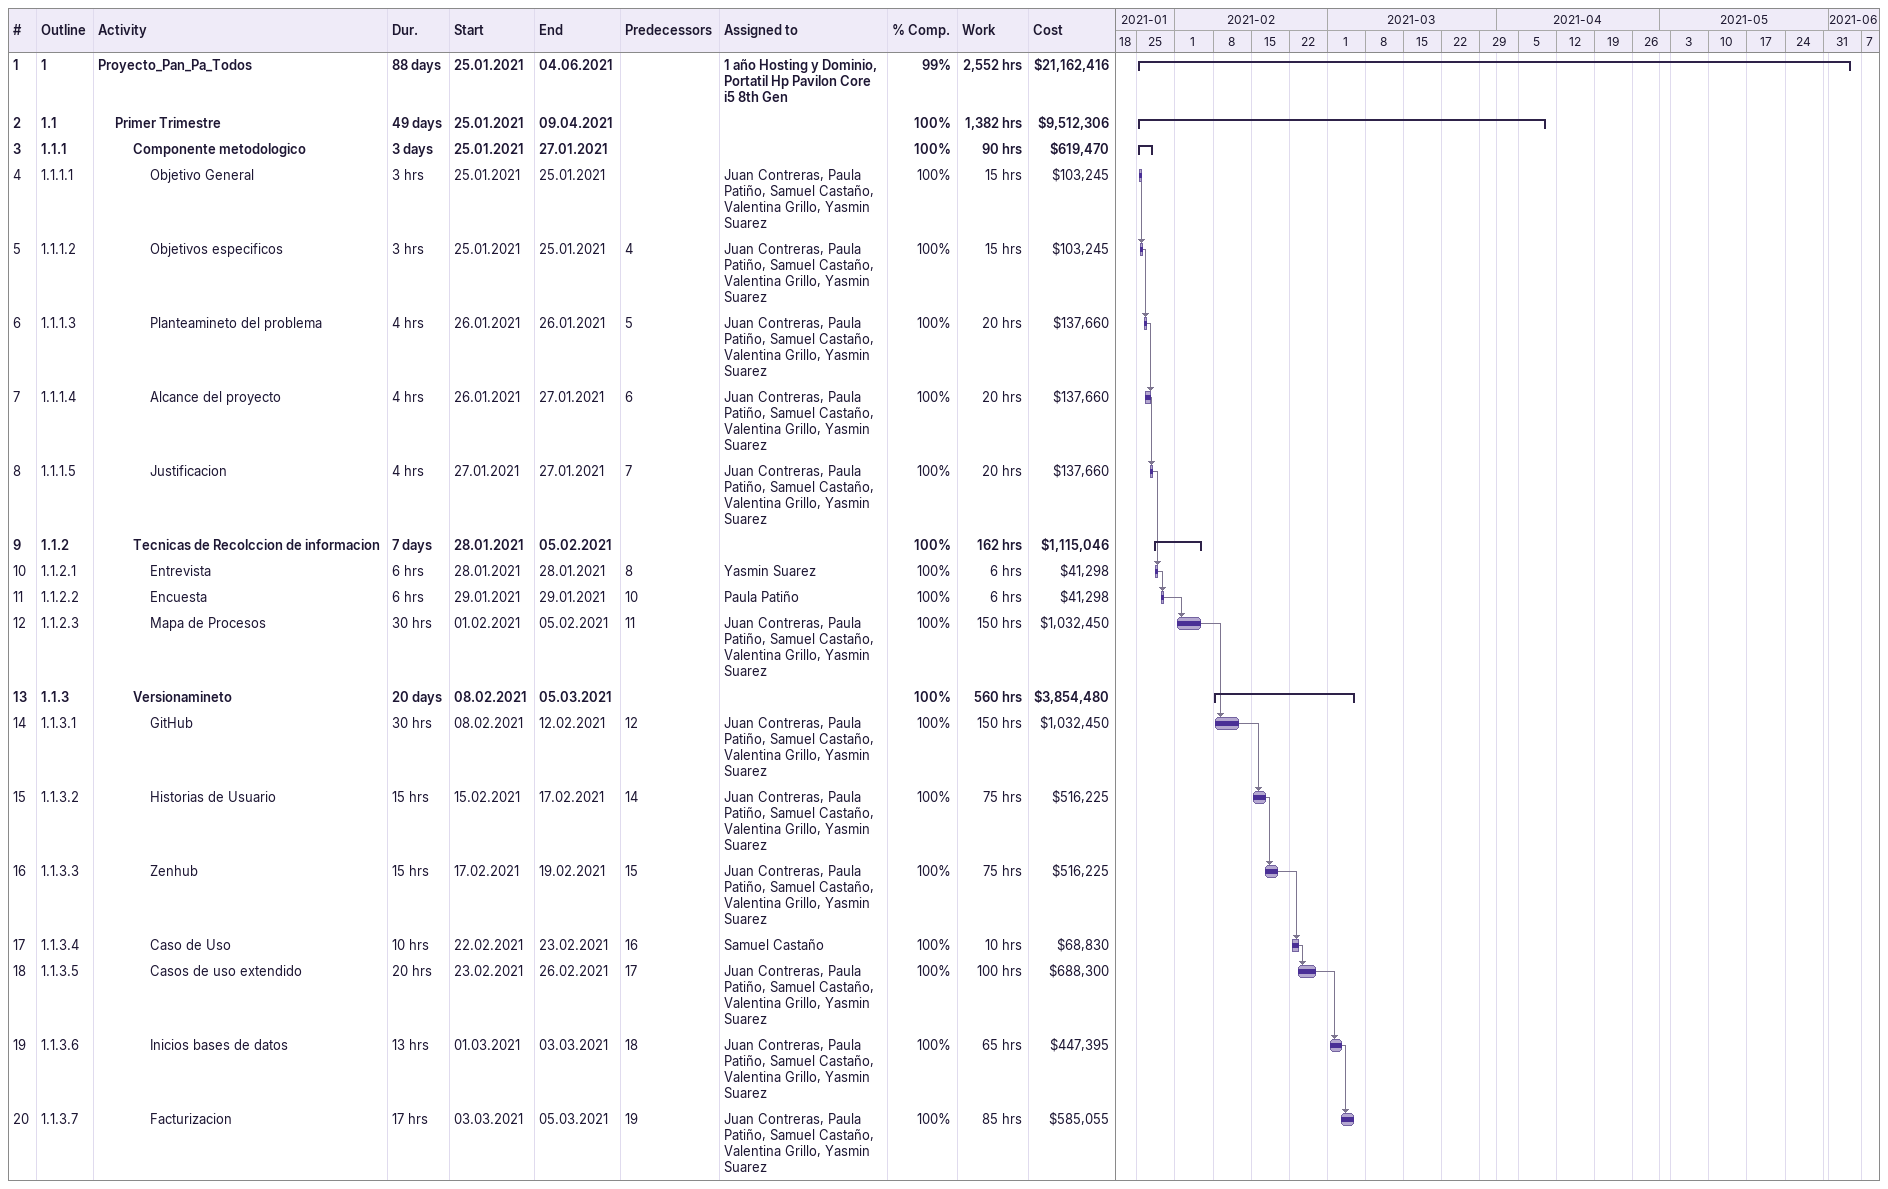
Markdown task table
| ID | WBS | Task | Duration | Start | Finish | Predecessors | Resources | % complete | Work (h) | Cost ($) |
|---|---|---|---|---|---|---|---|---|---|---|
| 1 | 1 | **Proyecto_Pan_Pa_Todos** | 88d | 2021-01-25 | 2021-06-04 |  | 1 año Hosting y Dominio, Portatil Hp Pavilon Core i5 8th Gen | 99 | 2552 | 21162416 |
| 2 | 1.1 | **Primer Trimestre** | 49d | 2021-01-25 | 2021-04-09 |  |  | 100 | 1382 | 9512306 |
| 3 | 1.1.1 | **Componente metodologico** | 3d | 2021-01-25 | 2021-01-27 |  |  | 100 | 90 | 619470 |
| 4 | 1.1.1.1 | Objetivo General | 3h | 2021-01-25 | 2021-01-25 |  | Juan Contreras, Paula Patiño, Samuel Castaño, Valentina Grillo, Yasmin Suarez | 100 | 15 | 103245 |
| 5 | 1.1.1.2 | Objetivos especificos | 3h | 2021-01-25 | 2021-01-25 | 4 | Juan Contreras, Paula Patiño, Samuel Castaño, Valentina Grillo, Yasmin Suarez | 100 | 15 | 103245 |
| 6 | 1.1.1.3 | Planteamineto del problema | 4h | 2021-01-26 | 2021-01-26 | 5 | Juan Contreras, Paula Patiño, Samuel Castaño, Valentina Grillo, Yasmin Suarez | 100 | 20 | 137660 |
| 7 | 1.1.1.4 | Alcance del proyecto | 4h | 2021-01-26 | 2021-01-27 | 6 | Juan Contreras, Paula Patiño, Samuel Castaño, Valentina Grillo, Yasmin Suarez | 100 | 20 | 137660 |
| 8 | 1.1.1.5 | Justificacion | 4h | 2021-01-27 | 2021-01-27 | 7 | Juan Contreras, Paula Patiño, Samuel Castaño, Valentina Grillo, Yasmin Suarez | 100 | 20 | 137660 |
| 9 | 1.1.2 | **Tecnicas de Recolccion de informacion** | 7d | 2021-01-28 | 2021-02-05 |  |  | 100 | 162 | 1115046 |
| 10 | 1.1.2.1 | Entrevista | 6h | 2021-01-28 | 2021-01-28 | 8 | Yasmin Suarez | 100 | 6 | 41298 |
| 11 | 1.1.2.2 | Encuesta | 6h | 2021-01-29 | 2021-01-29 | 10 | Paula Patiño | 100 | 6 | 41298 |
| 12 | 1.1.2.3 | Mapa de Procesos | 30h | 2021-02-01 | 2021-02-05 | 11 | Juan Contreras, Paula Patiño, Samuel Castaño, Valentina Grillo, Yasmin Suarez | 100 | 150 | 1032450 |
| 13 | 1.1.3 | **Versionamineto** | 20d | 2021-02-08 | 2021-03-05 |  |  | 100 | 560 | 3854480 |
| 14 | 1.1.3.1 | GitHub | 30h | 2021-02-08 | 2021-02-12 | 12 | Juan Contreras, Paula Patiño, Samuel Castaño, Valentina Grillo, Yasmin Suarez | 100 | 150 | 1032450 |
| 15 | 1.1.3.2 | Historias de Usuario | 15h | 2021-02-15 | 2021-02-17 | 14 | Juan Contreras, Paula Patiño, Samuel Castaño, Valentina Grillo, Yasmin Suarez | 100 | 75 | 516225 |
| 16 | 1.1.3.3 | Zenhub | 15h | 2021-02-17 | 2021-02-19 | 15 | Juan Contreras, Paula Patiño, Samuel Castaño, Valentina Grillo, Yasmin Suarez | 100 | 75 | 516225 |
| 17 | 1.1.3.4 | Caso de Uso | 10h | 2021-02-22 | 2021-02-23 | 16 | Samuel Castaño | 100 | 10 | 68830 |
| 18 | 1.1.3.5 | Casos de uso extendido | 20h | 2021-02-23 | 2021-02-26 | 17 | Juan Contreras, Paula Patiño, Samuel Castaño, Valentina Grillo, Yasmin Suarez | 100 | 100 | 688300 |
| 19 | 1.1.3.6 | Inicios bases de datos | 13h | 2021-03-01 | 2021-03-03 | 18 | Juan Contreras, Paula Patiño, Samuel Castaño, Valentina Grillo, Yasmin Suarez | 100 | 65 | 447395 |
| 20 | 1.1.3.7 | Facturizacion | 17h | 2021-03-03 | 2021-03-05 | 19 | Juan Contreras, Paula Patiño, Samuel Castaño, Valentina Grillo, Yasmin Suarez | 100 | 85 | 585055 |
